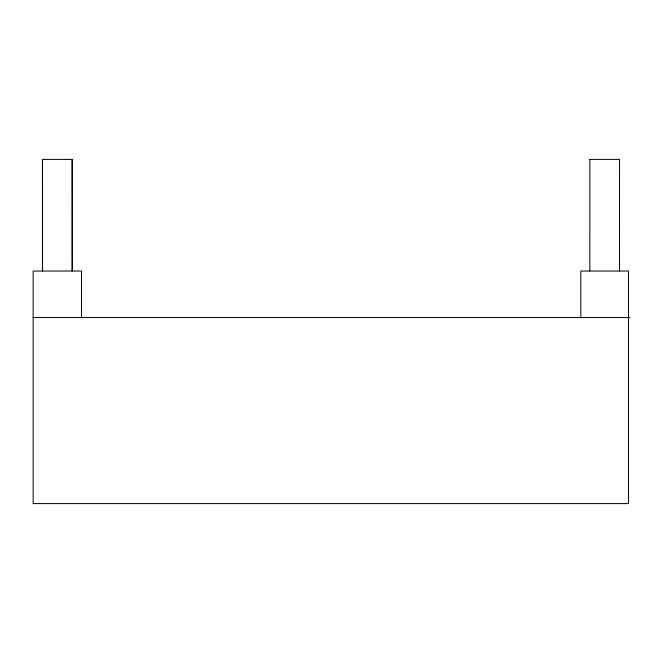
<?xml version="1.0" encoding="UTF-8"?>
<svg xmlns="http://www.w3.org/2000/svg" width="663" height="663" viewBox="0 0 663 663"><rect width="100%" height="100%" fill="white"/><g stroke="black" fill="none" stroke-linecap="round" stroke-linejoin="round"><path stroke-width="0.99" d="M42.465 271.034L42.465 159.402L72.217 159.402L72.217 271.034L72.168 159.402M589.788 159.402L619.549 159.402L619.482 271.034M33.15 317.544L629.85 317.544M589.855 159.402L589.846 271.034M580.813 317.544L580.813 271.034L628.516 271.034L628.516 503.598L33.15 503.598L33.15 271.034L81.524 271.034L81.524 317.544M42.515 159.402L42.531 271.034"/></g></svg>
